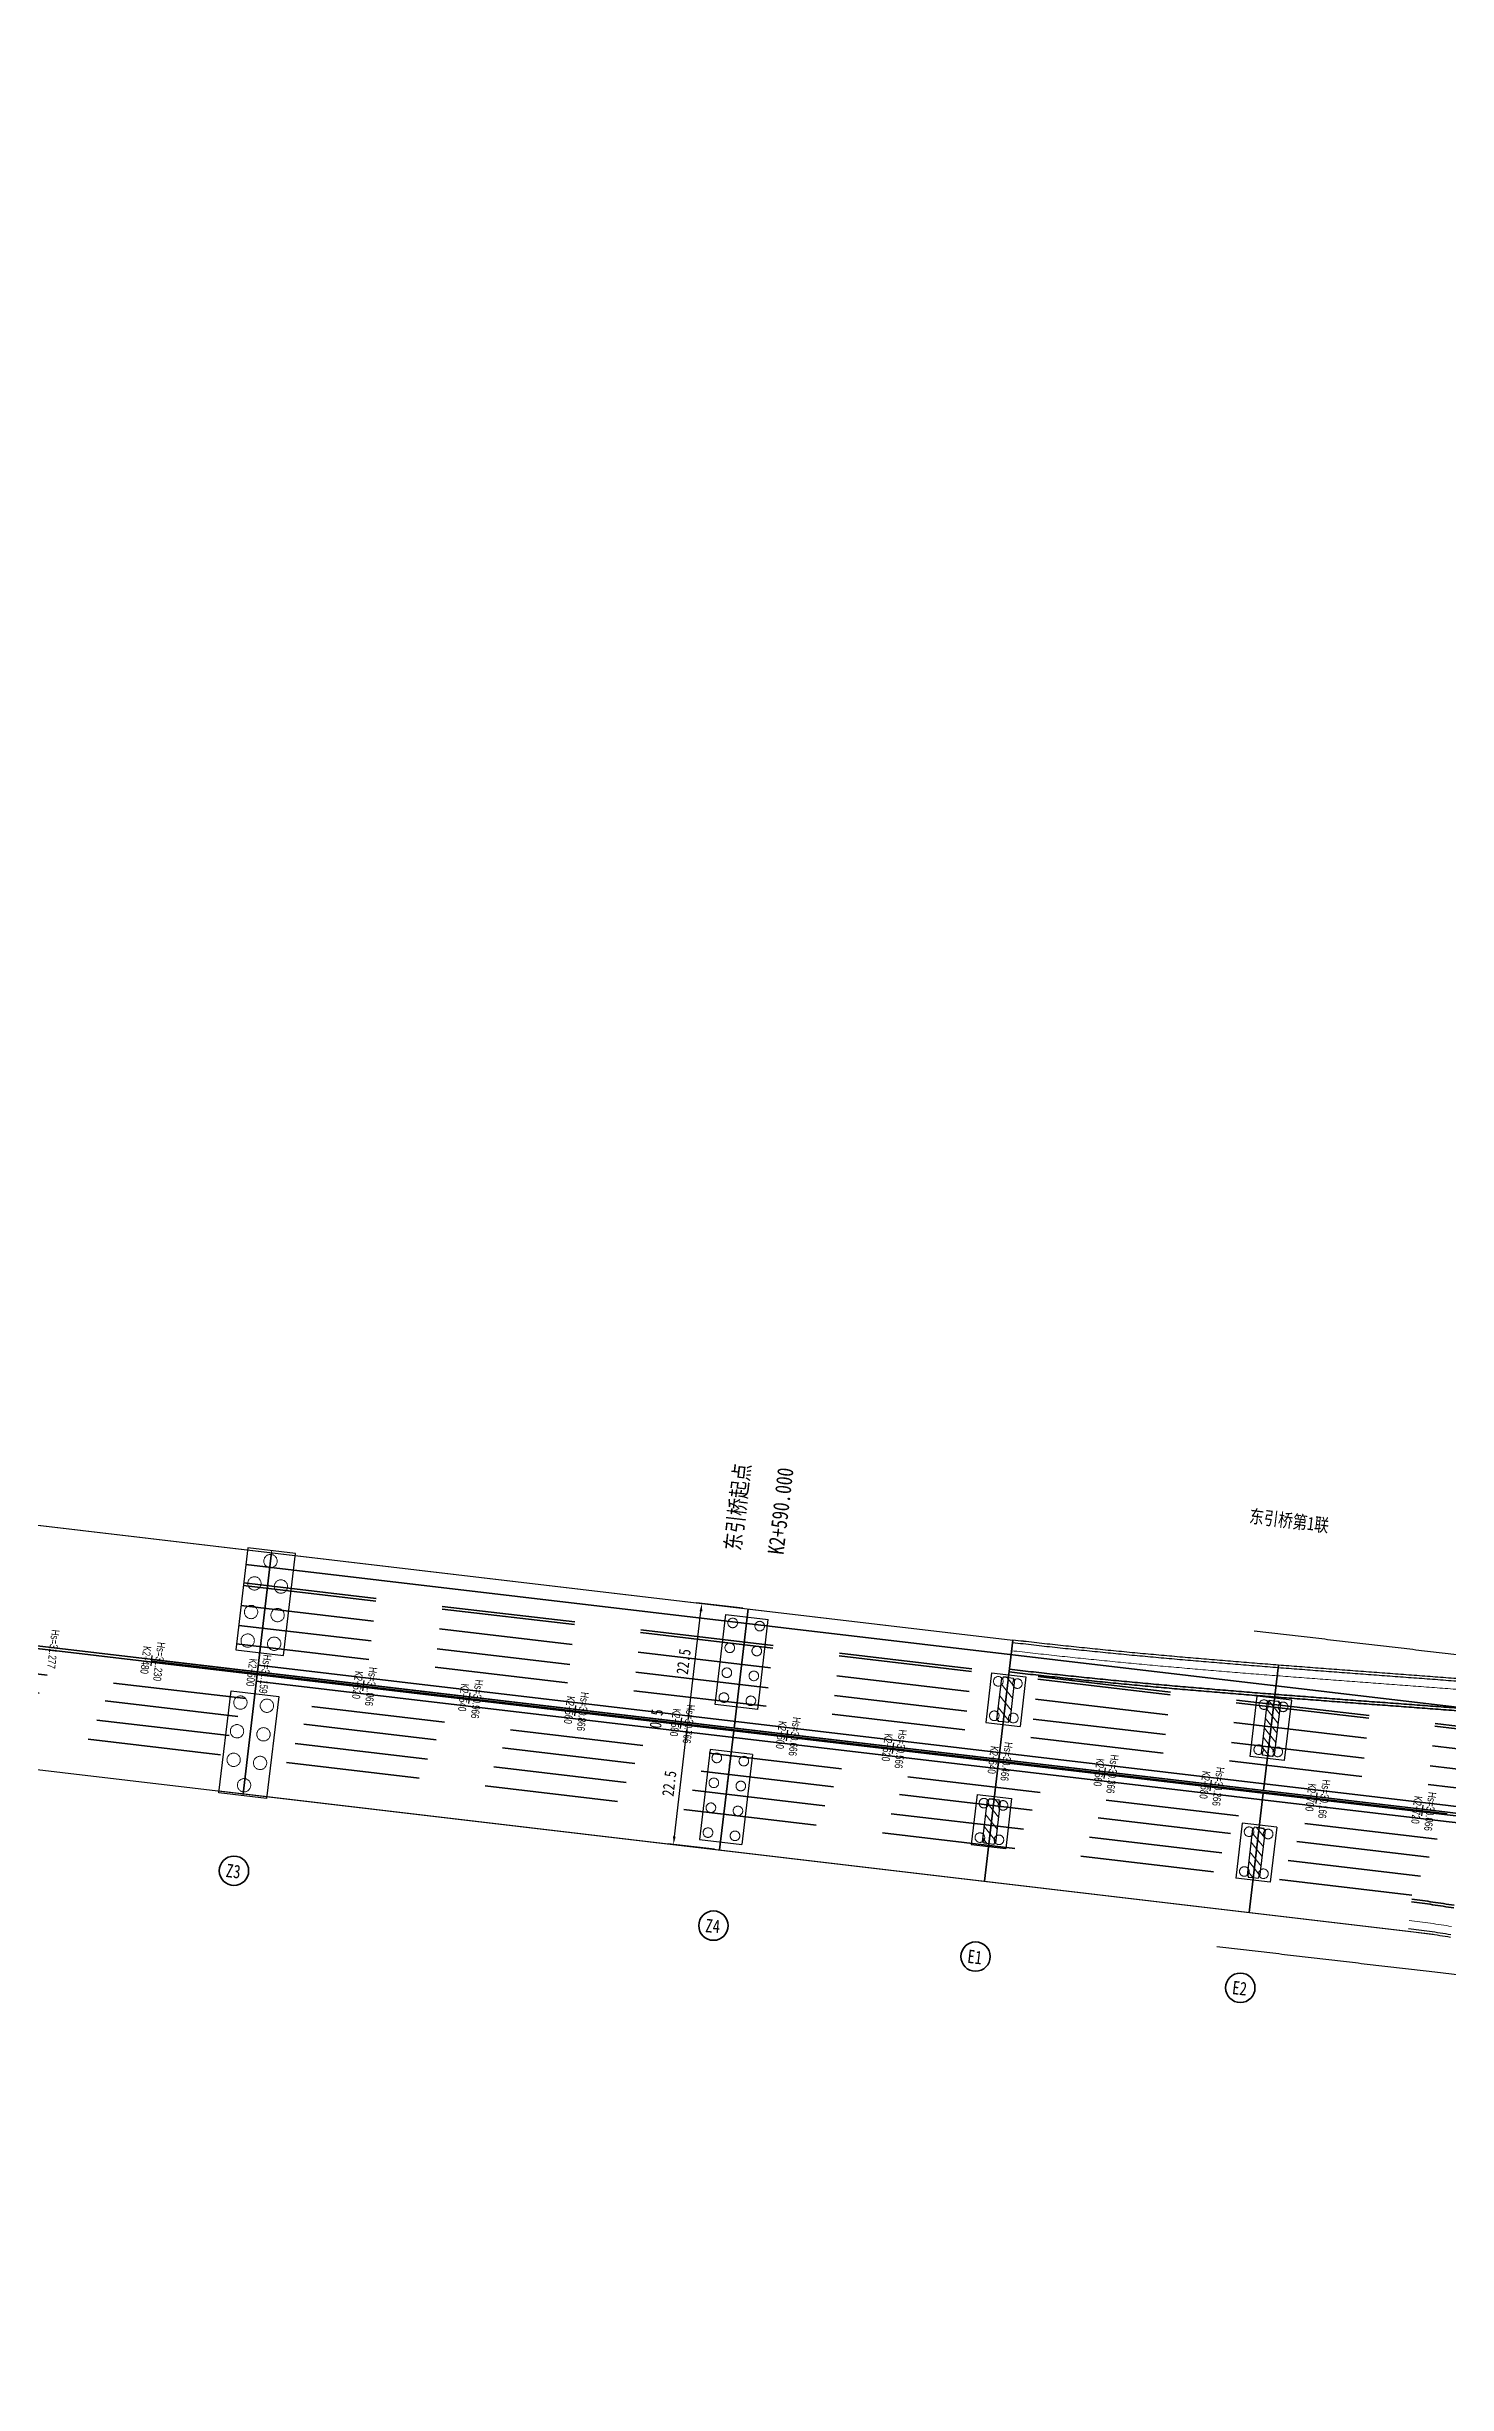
# Model space of a CAD drawing. Extents: x 0 to 558779, y 0 to 2762081.
# Drawn here: x 518685.7 to 518948.4, y 2757585.8 to 2758024 of the extents above; entities that cross this region are included whole.
import ezdxf
from ezdxf.enums import TextEntityAlignment as Align

# ---------------------------------------------------------------- set-up
doc = ezdxf.new("R2010")
doc.units = 0
doc.header["$LTSCALE"] = 20
doc.header["$PDMODE"] = 34
for name, pattern in [('CENTER', [2, 1.25, -0.25, 0.25, -0.25]), ('DASHED', [19.05, 12.7, -6.35]), ('HIDDEN', [0.375, 0.25, -0.125])]:
    doc.linetypes.add(name, pattern=pattern)
for name, color, linetype in [('B-标线', 8, 'Continuous'), ('L-主桥边线', 240, 'Continuous'), ('QL-主线桥墩', 191, 'Continuous'), ('RD-红线', 230, 'Continuous'), ('XW_2022', 7, 'Continuous'), ('主线墩中心线', 6, 'Continuous'), ('主线墩号', 1, 'Continuous'), ('主线桥宽', 4, 'Continuous'), ('文本', 3, 'Continuous'), ('桩号-2022', 7, 'Continuous'), ('点划线', 6, 'CENTER'), ('粗实线', 1, 'Continuous'), ('设计高-2022', 7, 'Continuous'), ('设计高-地面高-2022', 7, 'Continuous'), ('道路边线', 22, 'Continuous'), ('非机动车道边线', 6, 'Continuous')]:
    doc.layers.add(name, color=color, linetype=linetype)
for name, color, linetype, lineweight in [('中心线', 6, 'CENTER', 15), ('构造细实', 5, 'Continuous', 15), ('细虚线', 2, 'DASHED', 15)]:
    doc.layers.add(name, color=color, linetype=linetype, lineweight=lineweight)
doc.styles.get("Standard").update_dxf_attribs({"font": 'fsdb_e.shx', "width": 0.7, "bigfont": 'hzdx.shx'})
doc.styles.add('仿宋', font='simfang_0.ttf', dxfattribs={"width": 0.8})
doc.dimstyles.new('跨度', dxfattribs={"dimscale": 2, "dimtxt": 2.2, "dimasz": 1.5, "dimexe": 1, "dimexo": 1, "dimgap": 1, "dimtad": 1, "dimdec": 3, "dimzin": 9, "dimdsep": 46, "dimtxsty": '仿宋', "dimcen": 0, "dimclrd": 4, "dimclre": 4, "dimclrt": 256, "dimadec": 0, "dimazin": 3, "dimtfac": 1, "dimtdec": 3, "dimtix": 1, "dimtmove": 2, "dimatfit": 3, "dimfxl": 1, "dimtolj": 1, "dimtzin": 0, "dimarcsym": 2})

# ---------------------------------------------------------------- blocks, each defined once
blk = doc.blocks.new('50')
at = {"layer": '构造细实'}
h = blk.add_hatch(dxfattribs=at)
h.set_pattern_fill('ANSI31', color=4, scale=50, style=0)
edge = h.paths.add_edge_path()
edge.add_line((-395, 120), (395, 120))
edge.add_line((395, 120), (395, 95))
edge.add_line((395, 95), (420, 95))
edge.add_line((420, 95), (420, -95))
edge.add_line((420, -95), (395, -95))
edge.add_line((395, -95), (395, -120))
edge.add_line((395, -120), (-395, -120))
edge.add_line((-395, -120), (-395, -95))
edge.add_line((-395, -95), (-420, -95))
edge.add_line((-420, -95), (-420, 0))
edge.add_line((-420, 0), (-420, 95))
at = {"layer": '粗实线'}
for p, q in [((-470, 325), (-470, -325)), ((470, 325), (-470, 325)), ((470, 325), (470, -325)), ((470, -325), (-470, -325))]:
    blk.add_line(p, q, dxfattribs=at)
at = {"layer": '粗实线', "color": 4}
blk.add_line((420, 0), (420, 85), dxfattribs=at)
for points in [[(-395, 120), (395, 120), (395, 95), (420, 95), (420, -95), (395, -95), (395, -120), (-395, -120), (-395, -95), (-420, -95), (-420, 0), (-420, 95)], [(-395, 120), (-395, 95), (-420, 95)]]:
    blk.add_lwpolyline(points, dxfattribs=at)
at = {"layer": '细虚线', "ltscale": 5}
for centre in [(-325, 180), (325, 180), (-325, -180), (325, -180)]:
    blk.add_circle(centre, 90, dxfattribs=at)
blk = doc.blocks.new('中墩')
at = {"layer": '中心线', "ltscale": 2}
blk.add_line((40572, 104661), (38642, 104661), dxfattribs=at)
at = {"layer": '粗实线'}
blk.add_lwpolyline([(38642, 104211), (38642, 105111), (40572, 105111), (40572, 104211), (38642, 104211)], dxfattribs=at)
at = {"layer": '细虚线', "ltscale": 5}
for centre in [(38842, 104661), (39292, 104911), (39832, 104911), (40372, 104911), (39292, 104411), (39832, 104411), (40372, 104411)]:
    blk.add_circle(centre, 125, dxfattribs=at)
blk = doc.blocks.new('边墩')
at = {"layer": '点划线', "ltscale": 2}
blk.add_line((59530, 95629), (61230, 95629), dxfattribs=at)
at = {"layer": '粗实线'}
for p, q in [((61230, 96029), (59530, 96029)), ((59530, 96029), (59530, 95229)), ((61230, 95229), (61230, 96029)), ((61230, 95229), (59530, 95229))]:
    blk.add_line(p, q, dxfattribs=at)
at = {"layer": '细虚线', "ltscale": 5}
for centre in [(59675, 95884), (60145, 95884), (60615, 95884), (61085, 95884), (59675, 95374), (60145, 95374), (60615, 95374), (61085, 95374)]:
    blk.add_circle(centre, 90, dxfattribs=at)
blk = doc.blocks.new('E2')
at = {"layer": '构造细实'}
h = blk.add_hatch(dxfattribs=at)
h.set_pattern_fill('ANSI31', color=4, scale=40, style=0)
edge = h.paths.add_edge_path()
edge.add_line((-1695, 120), (-705, 120))
edge.add_line((-705, 120), (-705, 95))
edge.add_line((-705, 95), (-680, 95))
edge.add_line((-680, 95), (-680, -95))
edge.add_line((-680, -95), (-705, -95))
edge.add_line((-705, -95), (-705, -120))
edge.add_line((-705, -120), (-1695, -120))
edge.add_line((-1695, -120), (-1695, -95))
edge.add_line((-1695, -95), (-1720, -95))
edge.add_line((-1720, -95), (-1720, 0))
edge.add_line((-1720, 0), (-1720, 95))
h = blk.add_hatch(dxfattribs=at)
h.set_pattern_fill('ANSI31', color=4, scale=40, style=0)
edge = h.paths.add_edge_path()
edge.add_line((1595, 120), (705, 120))
edge.add_line((705, 120), (705, 95))
edge.add_line((705, 95), (680, 95))
edge.add_line((680, 95), (680, -95))
edge.add_line((680, -95), (705, -95))
edge.add_line((705, -95), (705, -120))
edge.add_line((705, -120), (1595, -120))
edge.add_line((1595, -120), (1595, -95))
edge.add_line((1595, -95), (1620, -95))
edge.add_line((1620, -95), (1620, 0))
edge.add_line((1620, 0), (1620, 95))
at = {"layer": '粗实线'}
for p, q in [((-1770, 325), (-1770, -325)), ((-630, 325), (-1770, 325)), ((-680, 0), (-680, 85)), ((-630, 325), (-630, -325)), ((630, 325), (630, -325)), ((630, 325), (1670, 325)), ((680, 0), (680, 85)), ((1670, 325), (1670, -325)), ((-630, -325), (-1770, -325)), ((630, -325), (1670, -325))]:
    blk.add_line(p, q, dxfattribs=at)
at = {"layer": '粗实线', "color": 4}
for points in [[(-1695, 120), (-705, 120), (-705, 95), (-680, 95), (-680, -95), (-705, -95), (-705, -120), (-1695, -120), (-1695, -95), (-1720, -95), (-1720, 0), (-1720, 95)], [(1595, 120), (705, 120), (705, 95), (680, 95), (680, -95), (705, -95), (705, -120), (1595, -120), (1595, -95), (1620, -95), (1620, 0), (1620, 95)]]:
    blk.add_lwpolyline(points, dxfattribs=at)
at = {"layer": '粗实线'}
for points in [[(-1695, 120), (-1695, 95), (-1720, 95)], [(1595, 120), (1595, 95), (1620, 95)]]:
    blk.add_lwpolyline(points, dxfattribs=at)
at = {"layer": '细虚线', "ltscale": 5}
for centre in [(-1625, 180), (-775, 180), (775, 180), (1525, 180), (-1625, -180), (-775, -180), (775, -180), (1525, -180)]:
    blk.add_circle(centre, 90, dxfattribs=at)
blk = doc.blocks.new('标注墩')
at = {"layer": '主线墩号', "lineweight": 35}
blk.add_circle((0, -28.5), 5.5, dxfattribs=at)
blk = doc.blocks.new('*D1518')
at = {"layer": 'DEFPOINTS', "color": 0}
for p in [(1785.04, -290.58), (1793.7, -291.6), (1791.07, -313.94)]:
    blk.add_point(p, dxfattribs=at)
at = {"layer": '主线桥宽', "color": 4, "lineweight": -2}
for p, q in [((1782.58, -311.43), (1784.87, -292.07)), ((1792.71, -291.48), (1784.05, -290.46)), ((1790.08, -313.83), (1781.41, -312.81))]:
    blk.add_line(p, q, dxfattribs=at)
at = {"layer": '主线桥宽', "color": 4}
for points in [[(1785.11, -292.1), (1784.62, -292.04), (1785.04, -290.58)], [(1782.33, -311.4), (1782.83, -311.46), (1782.41, -312.92)]]:
    blk.add_solid(points, dxfattribs=at)
at = {"layer": '主线桥宽', "insert": (1781.62, -301.5), "char_height": 2.2, "attachment_point": 5, "rotation": 83.276, "style": '仿宋'}
blk.add_mtext('\\A1;22.5', dxfattribs=at)
blk = doc.blocks.new('*D1537')
at = {"layer": 'DEFPOINTS', "color": 0}
for p in [(1785.1, -290.08), (1793.7, -291.6), (1793.76, -291.1)]:
    blk.add_point(p, dxfattribs=at)
at = {"layer": '主线桥宽', "color": 4, "lineweight": -2}
for p, q in [((1785.28, -288.59), (1785.45, -287.1)), ((1792.71, -291.48), (1784.05, -290.46)), ((1792.77, -290.99), (1784.11, -289.96)), ((1784.87, -292.07), (1784.69, -293.56)), ((1785.04, -290.58), (1785.1, -290.08))]:
    blk.add_line(p, q, dxfattribs=at)
at = {"layer": '主线桥宽', "color": 4}
for points in [[(1785.03, -288.56), (1785.52, -288.62), (1785.1, -290.08)], [(1785.11, -292.1), (1784.62, -292.04), (1785.04, -290.58)]]:
    blk.add_solid(points, dxfattribs=at)
at = {"layer": '主线桥宽', "insert": (1779.2, -289.36), "char_height": 2.2, "attachment_point": 5, "rotation": 83.276, "style": '仿宋'}
blk.add_mtext('\\A1;0.5', dxfattribs=at)
blk = doc.blocks.new('*D1538')
at = {"layer": 'DEFPOINTS', "color": 0}
for p in [(1787.73, -267.74), (1796.4, -268.76), (1793.76, -291.1)]:
    blk.add_point(p, dxfattribs=at)
at = {"layer": '主线桥宽', "color": 4, "lineweight": -2}
for p, q in [((1785.28, -288.59), (1787.56, -269.23)), ((1795.4, -268.64), (1786.74, -267.62)), ((1792.77, -290.99), (1784.11, -289.96))]:
    blk.add_line(p, q, dxfattribs=at)
at = {"layer": '主线桥宽', "color": 4}
for points in [[(1787.81, -269.25), (1787.31, -269.2), (1787.73, -267.74)], [(1785.03, -288.56), (1785.52, -288.62), (1785.1, -290.08)]]:
    blk.add_solid(points, dxfattribs=at)
at = {"layer": '主线桥宽', "insert": (1784.31, -278.66), "char_height": 2.2, "attachment_point": 5, "rotation": 83.276, "style": '仿宋'}
blk.add_mtext('\\A1;22.5', dxfattribs=at)
blk = doc.blocks.new('主线桥墩10.09')
at = {"layer": 'L-主桥边线', "color": 1, "lineweight": 35}
for points in [[(-27.6447, 11.6589, 0.0745331), (544.5198, -144.3219), (1927.4958, -307.3726)], [(-27.4431, 12.1164, 0.0745331), (544.5783, -143.8253), (1927.5544, -306.876)]]:
    blk.add_lwpolyline(points, format="xyb", dxfattribs=at)
at = {"layer": 'L-主桥边线', "color": 3, "lineweight": 35}
blk.add_lwpolyline([(1927.4958, -307.3726, 0.02003161), (2286.864, -335.2068), (3681.65, -387.174)], format="xyb", dxfattribs=at)
at = {"layer": '主线墩中心线', "linetype": 'CENTER', "lineweight": 35}
for p, q in [((1704.3812, -280.5643), (1707.0156, -258.219)), ((1793.7621, -291.1021), (1796.3966, -268.7569)), ((1846.0527, -274.6113), (1843.4182, -296.9565)), ((1893.0743, -302.8109), (1895.8453, -279.3075)), ((1701.6882, -303.4061), (1704.3226, -281.0608)), ((1791.0691, -313.9439), (1793.7036, -291.5987)), ((1843.3597, -297.4531), (1840.7252, -319.7983)), ((1890.3809, -325.6561), (1893.0157, -303.3074))]:
    blk.add_line(p, q, dxfattribs=at)
at = {"layer": '道路边线', "color": 1}
blk.add_line((835.4015, -201.2722), (1924.8613, -329.7178), dxfattribs=at)
blk.add_lwpolyline([(673.2261, -136.3368), (1846.0527, -274.6113)], dxfattribs=at)
for points in [[(1931.767, -282.0244, -0.00003443), (1929.7784, -281.8724, 0.00011351), (1927.7824, -281.7205, 0.00009604), (1925.7864, -281.5693, 0.00007858), (1923.7903, -281.4188, 0.00006111), (1921.7941, -281.2689, 0.00004365), (1919.7979, -281.1194, 0.00002619), (1917.8016, -280.9702, 0.00000873), (1915.8054, -280.8211, -0.00000873), (1913.8091, -280.6721, -0.00002619), (1911.8128, -280.5229, -0.00004365), (1909.8166, -280.3734, -0.00006111), (1907.8204, -280.2235, -0.00007858), (1905.8243, -280.073, -0.00009604), (1903.8283, -279.9218, -0.00011351), (1901.8323, -279.7699, -0.00013098), (1899.8365, -279.6169, -0.00014845), (1897.8408, -279.4628, -0.00016592), (1895.8453, -279.3075, -0.00018339), (1893.8499, -279.1508, -0.00020087), (1891.8547, -278.9925, -0.00021835), (1889.8597, -278.8326, -0.00023584), (1887.8649, -278.6709, -0.00025332), (1885.8704, -278.5072, -0.00027082), (1883.8761, -278.3415, -0.00028831), (1881.882, -278.1735, -0.00030581), (1879.8883, -278.0032, -0.00032331), (1877.8948, -277.8303, -0.00034081), (1875.9016, -277.6548, -0.00035832), (1873.9088, -277.4766, -0.00037583), (1871.9163, -277.2954, -0.00039334), (1869.9242, -277.1112, -0.00041085), (1867.9324, -276.9237, -0.00042837), (1865.941, -276.733, -0.00044588), (1863.9501, -276.5387, -0.0004634), (1861.9596, -276.3409, -0.00048092), (1859.9695, -276.1393, -0.00049844), (1857.9799, -275.9338, -0.00051596), (1855.9907, -275.7242, -0.00053347), (1854.0021, -275.5105, -0.00055098), (1852.0139, -275.2925, -0.00056849), (1850.0263, -275.0701, -0.000586), (1848.0392, -274.843, -0.0006035), (1846.0527, -274.6113)], [(1920.1749, -329.1653, -0.00322209), (1922.1596, -329.4124, -0.00299892), (1924.1414, -329.6843, -0.00262854), (1926.127, -329.9796, -0.00242705), (1928.1139, -330.2958, -0.00220412)], [(1947.9047, -334.1864, 0.00000277), (1949.8807, -334.6095, 0.00022162)]]:
    blk.add_lwpolyline(points, format="xyb", dxfattribs=at)
at = {"rotation": 83.27595721990741}
for name, p, xscale, yscale, zscale in [('中墩', (2791.7205, 3.3977), -0.0099999999756275, 0.0099999997764826, 0.01), ('边墩', (2815.6311, 208.9849), -0.0099999999756275, 0.0099999997764826, 0.01), ('中墩', (2695.8088, -810.1131), 0.0099999999756275, 0.0099999999756275, 0.0099999999756275), ('边墩', (2671.2516, -1015.624), 0.0099999999756275, 0.0099999999756275, 0.0099999999756275)]:
    blk.add_blockref(name, p, dxfattribs=dict(at, xscale=xscale, yscale=yscale, zscale=zscale))
at = {"layer": '主线墩号'}
for name, p, xscale, yscale, zscale, rotation in [('50', (1844.7354, -285.7839), 0.0099999999892583, 0.0099999999892583, 0.0099999999892583, 83.2759565574847), ('E2', (1893.045, -303.0592), 0.0099999999756275, 0.0099999999756275, 0.0099999999756275, 263.2759572199074), ('50', (1842.0424, -308.6257), 0.0099999999892583, 0.0099999999892583, 0.0099999999892583, 83.2759565574847)]:
    blk.add_blockref(name, p, dxfattribs=dict(at, xscale=xscale, yscale=yscale, zscale=zscale, rotation=rotation))
at = {"layer": '主线墩号', "lineweight": 35, "yscale": 0.5, "zscale": 0.5}
for p, xscale, rotation in [((1701.653, -303.704), -0.4999999999879394, 353.2757236833965), ((1791.0676, -313.9469), -0.4999999999717333, 355.2757236928313), ((1840.7236, -319.8014), -0.4999999999879394, 353.2757236833965), ((1890.3809, -325.6561), -0.5000000000291376, 353.2788181723637)]:
    blk.add_blockref('标注墩', p, dxfattribs=dict(at, xscale=xscale, rotation=rotation))
at = {"layer": '主线墩号', "lineweight": 35, "style": '仿宋', "width": 0.8}
for s, height, rotation, p in [('东引桥起点', 3, 83.275724, (1794.424, -249.6497)), ('K2+590.000', 3, 83.275724, (1802.4961, -250.4131)), ('Z3', 2.5, 353.330862, (1699.8698, -317.9289)), ('Z4', 2.5, 355.330862, (1789.7819, -328.2254)), ('E1', 2.5, 353.275724, (1838.9403, -334.0263)), ('E2', 2.5, 353.278818, (1888.5984, -339.8811))]:
    blk.add_text(s, height=height, rotation=rotation, dxfattribs=at).set_placement(p, align=Align.MIDDLE_CENTER)
at = {"layer": '文本', "style": '仿宋', "width": 0.8}
blk.add_text('东引桥第1联', height=2.5, rotation=352.849545, dxfattribs=at).set_placement((1890.2831, -252.5438))
at = {"layer": '主线桥宽'}
dim = blk.add_linear_dim(base=(1787.7349, -267.7357), p1=(1793.7621, -291.1021), p2=(1796.3966, -268.7569), angle=263.275957, dimstyle='跨度', override={"dimscale": 1, "dimfxl": 0.6}, dxfattribs=at)
dim.commit()
dim.dimension.update_dxf_attribs({"geometry": '*D1538', "text_midpoint": (1784.3134, -278.6602)})
dim = blk.add_linear_dim(base=(1785.1004, -290.0809), p1=(1793.7036, -291.5987), p2=(1793.7621, -291.1021), angle=263.275957, dimstyle='跨度', override={"dimscale": 1, "dimfxl": 0.6}, dxfattribs=at)
dim.commit()
dim.dimension.update_dxf_attribs({"geometry": '*D1537', "text_midpoint": (1779.2042, -289.3564), "dimtype": 160})
dim = blk.add_aligned_dim(p1=(1791.0691, -313.9439), p2=(1793.7036, -291.5987), distance=8.7217, dimstyle='跨度', override={"dimscale": 1, "dimfxl": 0.6}, dxfattribs=at)
dim.commit()
dim.dimension.update_dxf_attribs({"geometry": '*D1518', "text_midpoint": (1781.6203, -301.502)})

msp = doc.modelspace()

# ---------------------------------------------------------------- linework, layer by layer
at = {"layer": 'B-标线', "linetype": 'HIDDEN', "lineweight": 35, "ltscale": 5, "flags": 128}
for points in [[(516322.438, 2758316.933), (516956.171, 2758023.087, 0.0793686), (517564.823, 2757850.856), (518947.799, 2757687.806, 0.0200316), (519307.547, 2757659.942), (521003.552, 2757596.752)], [(516320.965, 2758313.758), (516954.699, 2758019.912, 0.0793686), (517564.414, 2757847.38), (518947.39, 2757684.33, 0.0200316), (519307.417, 2757656.444), (521003.422, 2757593.254)], [(516319.388, 2758310.356), (516953.121, 2758016.51, 0.0793686), (517563.975, 2757843.656), (518946.951, 2757680.605, 0.0200316), (519307.277, 2757652.697), (521003.282, 2757589.507)], [(516317.81, 2758306.954), (516951.544, 2758013.108, 0.0793686), (517563.535, 2757839.932), (518946.511, 2757676.881, 0.0200316), (519307.137, 2757648.95), (521003.142, 2757585.76)], [(518722.616, 2757735.5), (518950.258, 2757708.661, 0.0200316), (519308.329, 2757680.927), (521004.334, 2757617.737)], [(518722.675, 2757735.996), (518950.317, 2757709.158, 0.0169617), (519253.362, 2757683.814)], [(518722.177, 2757731.776), (518949.819, 2757704.937, 0.0200316), (519308.189, 2757677.18), (521004.194, 2757613.99)], [(518721.738, 2757728.051), (518949.38, 2757701.213, 0.0200316), (519308.05, 2757673.433), (521004.055, 2757610.243)], [(518721.328, 2757724.575), (518948.97, 2757697.737, 0.0200316), (519307.919, 2757669.935), (521003.924, 2757606.745)]]:
    msp.add_lwpolyline(points, format="xyb", dxfattribs=at)
at = {"layer": 'B-标线', "lineweight": 35, "flags": 128}
for points in [[(518723.084, 2757739.472), (518950.727, 2757712.634, 0.0169617), (519253.536, 2757687.31)], [(518725.387, 2757720.573), (518948.561, 2757694.261, 0.0200316), (519307.789, 2757666.438), (521003.794, 2757603.247)], [(518725.036, 2757717.593), (518948.209, 2757691.282, 0.0200316), (519307.677, 2757663.44), (521003.682, 2757600.25)]]:
    msp.add_lwpolyline(points, format="xyb", dxfattribs=at)
at = {"layer": 'L-主桥边线', "lineweight": 35, "ltscale": 2, "flags": 128}
for points in [[(518954.153, 2757711.737, 0.000038), (518952.17, 2757711.889, -0.0000344), (518950.181, 2757712.041, 0.0001135), (518948.188, 2757712.192, 0.000096), (518946.194, 2757712.343, 0.0000786), (518944.2, 2757712.494, 0.0000611), (518942.205, 2757712.643, 0.0000437), (518940.21, 2757712.793, 0.0000262), (518938.215, 2757712.942, 0.0000087), (518936.218, 2757713.091, -0.0000087), (518934.222, 2757713.24, -0.0000262), (518932.225, 2757713.389, -0.0000437), (518930.228, 2757713.539, -0.0000611), (518928.23, 2757713.689, -0.0000786), (518926.232, 2757713.84, -0.000096), (518924.234, 2757713.991, -0.0001135), (518922.235, 2757714.143, -0.000131), (518920.236, 2757714.296, -0.0001484), (518918.237, 2757714.451, -0.0001659), (518916.237, 2757714.606, -0.0001834), (518914.238, 2757714.763, -0.0002009), (518912.238, 2757714.922, -0.0002184), (518910.237, 2757715.082, -0.0002358), (518908.237, 2757715.244, -0.0002533), (518906.236, 2757715.409, -0.0002708), (518904.236, 2757715.575, -0.0002883), (518902.235, 2757715.743, -0.0003058), (518900.234, 2757715.914, -0.0003233), (518898.232, 2757716.088, -0.0003408), (518896.231, 2757716.264, -0.0003583), (518894.23, 2757716.443, -0.0003758), (518892.228, 2757716.625, -0.0003933), (518890.227, 2757716.81, -0.0004109), (518888.225, 2757716.999, -0.0004284), (518886.224, 2757717.19, -0.0004459), (518884.222, 2757717.386, -0.0004634), (518882.22, 2757717.585, -0.0004809), (518880.219, 2757717.787, -0.0004984), (518878.217, 2757717.994, -0.000516), (518876.216, 2757718.205, -0.0005335), (518874.214, 2757718.42, -0.000551), (518872.213, 2757718.639, -0.0005685), (518870.212, 2757718.863, -0.000586), (518868.211, 2757719.092, -0.0006035), (518866.21, 2757719.326, -0.0006035)], [(518954.192, 2757712.235, 0.000038), (518952.208, 2757712.387, -0.0000344), (518950.219, 2757712.539, 0.0001135), (518948.226, 2757712.691, 0.000096), (518946.232, 2757712.842, 0.0000786), (518944.238, 2757712.992, 0.0000611), (518942.243, 2757713.142, 0.0000437), (518940.247, 2757713.291, 0.0000262), (518938.252, 2757713.441, 0.0000087), (518936.256, 2757713.59, -0.0000087), (518934.259, 2757713.739, -0.0000262), (518932.262, 2757713.888, -0.0000437), (518930.265, 2757714.038, -0.0000611), (518928.268, 2757714.188, -0.0000786), (518926.27, 2757714.338, -0.000096), (518924.272, 2757714.489, -0.0001135), (518922.273, 2757714.642, -0.000131), (518920.275, 2757714.795, -0.0001484), (518918.276, 2757714.949, -0.0001659), (518916.276, 2757715.105, -0.0001834), (518914.277, 2757715.262, -0.0002009), (518912.277, 2757715.42, -0.0002184), (518910.278, 2757715.581, -0.0002358), (518908.278, 2757715.743, -0.0002533), (518906.278, 2757715.907, -0.0002708), (518904.277, 2757716.073, -0.0002883), (518902.277, 2757716.242, -0.0003058), (518900.277, 2757716.413, -0.0003233), (518898.276, 2757716.586, -0.0003408), (518896.275, 2757716.762, -0.0003583), (518894.275, 2757716.941, -0.0003758), (518892.274, 2757717.123, -0.0003933), (518890.273, 2757717.308, -0.0004109), (518888.272, 2757717.496, -0.0004284), (518886.272, 2757717.688, -0.0004459), (518884.271, 2757717.883, -0.0004634), (518882.27, 2757718.082, -0.0004809), (518880.27, 2757718.285, -0.0004984), (518878.269, 2757718.491, -0.000516), (518876.269, 2757718.702, -0.0005335), (518874.268, 2757718.917, -0.000551), (518872.268, 2757719.136, -0.0005685), (518870.268, 2757719.36, -0.000586), (518868.268, 2757719.589, -0.0006035), (518866.269, 2757719.822, -0.0006035)], [(518971.41, 2757671.249, -0.0000026), (518969.436, 2757671.671, 0.0002166)], [(518969.38, 2757671.175, 0.0000026), (518971.354, 2757670.752, 0.0002218)], [(518705.32, 2757721.176), (518948.356, 2757692.523, 0.0200316), (519307.724, 2757664.689), (520702.51, 2757612.722)], [(518705.379, 2757721.673), (518948.414, 2757693.019, 0.0200316), (519307.742, 2757665.188), (520702.528, 2757613.221)], [(518949.672, 2757675.559, 0.0024304), (518947.688, 2757675.875, 0.0026453), (518945.704, 2757676.17, 0.0029989), (518943.722, 2757676.442, 0.0032221), (518941.737, 2757676.689)], [(518941.679, 2757676.192, -0.0032221), (518943.663, 2757675.945, -0.0029989), (518945.645, 2757675.673, -0.0026439), (518947.629, 2757675.378, -0.0024301), (518949.614, 2757675.062, -0.0022069)]]:
    msp.add_lwpolyline(points, format="xyb", dxfattribs=at)
at = {"layer": 'RD-红线'}
for points in [[(518912.166, 2757727.049), (518912.166, 2757727.049, 0.0000069), (518916.58, 2757726.529, 0.0000206), (518920.991, 2757726.009, 0.0000343), (518925.401, 2757725.49, 0.000048), (518929.809, 2757724.972, 0.0000617), (518934.216, 2757724.455, 0.0000754), (518938.622, 2757723.939, 0.0000892), (518943.025, 2757723.425, 0.0001029), (518947.428, 2757722.913, 0.0001166), (518951.829, 2757722.403, 0.0001235)], [(518905.179, 2757667.86), (518905.188, 2757667.859, 0.0000069), (518909.603, 2757667.339, 0.0000206), (518914.019, 2757666.818, 0.0000343), (518918.437, 2757666.298, 0.000048), (518922.857, 2757665.779, 0.0000617), (518927.278, 2757665.26, 0.0000754), (518931.701, 2757664.742, 0.0000892), (518936.126, 2757664.226, 0.0001029), (518940.553, 2757663.711, 0.0001166), (518944.982, 2757663.197, 0.0001235), (518949.19, 2757662.712, 0.0001235), (518953.032, 2757662.27, 0.0001235)]]:
    msp.add_lwpolyline(points, format="xyb", dxfattribs=at)
at = {"layer": 'XW_2022', "color": 4}
msp.add_line((518705.349, 2757721.425), (518948.385, 2757692.771), dxfattribs=at)
at = {"layer": '设计高-地面高-2022'}
for p, q in [((518705.466, 2757722.418), (518705.232, 2757720.432)), ((518725.329, 2757720.076), (518725.095, 2757718.09)), ((518745.191, 2757717.734), (518744.957, 2757715.748)), ((518765.054, 2757715.393), (518764.819, 2757713.406)), ((518784.916, 2757713.051), (518784.682, 2757711.065)), ((518804.779, 2757710.709), (518804.544, 2757708.723)), ((518824.641, 2757708.367), (518824.407, 2757706.381)), ((518844.503, 2757706.026), (518844.269, 2757704.039)), ((518864.366, 2757703.684), (518864.132, 2757701.698)), ((518884.228, 2757701.342), (518883.994, 2757699.356)), ((518904.091, 2757699), (518903.856, 2757697.014)), ((518923.953, 2757696.659), (518923.719, 2757694.672)), ((518943.816, 2757694.317), (518943.581, 2757692.331))]:
    msp.add_line(p, q, dxfattribs=at)
at = {"layer": '道路边线'}
for points in [[(518231.315, 2757800.22), (518866.912, 2757725.284)], [(518718.079, 2757697.016), (518941.035, 2757670.73)]]:
    msp.add_lwpolyline(points, dxfattribs=at)
for points in [[(518952.589, 2757717.373, -0.0000344), (518950.6, 2757717.525, 0.0001135), (518948.604, 2757717.676, 0.000096), (518946.609, 2757717.828, 0.0000786), (518944.613, 2757717.978, 0.0000611), (518942.617, 2757718.128, 0.0000437), (518940.62, 2757718.277, 0.0000262), (518938.624, 2757718.427, 0.0000087), (518936.628, 2757718.576, -0.0000087), (518934.632, 2757718.725, -0.0000262), (518932.635, 2757718.874, -0.0000437), (518930.639, 2757719.024, -0.0000611), (518928.643, 2757719.173, -0.0000786), (518926.646, 2757719.324, -0.000096), (518924.65, 2757719.475, -0.0001135), (518922.654, 2757719.627, -0.000131), (518920.658, 2757719.78, -0.0001484), (518918.662, 2757719.934, -0.0001659), (518916.666, 2757720.09, -0.0001834), (518914.67, 2757720.246, -0.0002009), (518912.675, 2757720.405, -0.0002184), (518910.679, 2757720.565, -0.0002358), (518908.684, 2757720.726, -0.0002533), (518906.689, 2757720.89, -0.0002708), (518904.694, 2757721.056, -0.0002883), (518902.7, 2757721.224, -0.0003058), (518900.705, 2757721.394, -0.0003233), (518898.711, 2757721.567, -0.0003408), (518896.717, 2757721.743, -0.0003583), (518894.724, 2757721.921, -0.0003758), (518892.73, 2757722.102, -0.0003933), (518890.738, 2757722.287, -0.0004109), (518888.745, 2757722.474, -0.0004284), (518886.753, 2757722.665, -0.0004459), (518884.761, 2757722.859, -0.0004634), (518882.769, 2757723.057, -0.0004809), (518880.778, 2757723.259, -0.0004984), (518878.788, 2757723.464, -0.000516), (518876.798, 2757723.674, -0.0005335), (518874.808, 2757723.888, -0.000551), (518872.819, 2757724.106, -0.0005685), (518870.83, 2757724.329, -0.000586), (518868.842, 2757724.556, -0.0006035), (518866.854, 2757724.788, -0.0006035)], [(518952.627, 2757717.871, -0.0000344), (518950.638, 2757718.023, 0.0001135), (518948.642, 2757718.175, 0.000096), (518946.646, 2757718.326, 0.0000786), (518944.65, 2757718.477, 0.0000611), (518942.654, 2757718.627, 0.0000437), (518940.658, 2757718.776, 0.0000262), (518938.661, 2757718.925, 0.0000087), (518936.665, 2757719.074, -0.0000087), (518934.669, 2757719.223, -0.0000262), (518932.673, 2757719.373, -0.0000437), (518930.676, 2757719.522, -0.0000611), (518928.68, 2757719.672, -0.0000786), (518926.684, 2757719.823, -0.000096), (518924.688, 2757719.974, -0.0001135), (518922.692, 2757720.126, -0.000131), (518920.696, 2757720.279, -0.0001484), (518918.701, 2757720.433, -0.0001659), (518916.705, 2757720.588, -0.0001834), (518914.71, 2757720.745, -0.0002009), (518912.715, 2757720.903, -0.0002184), (518910.72, 2757721.063, -0.0002358), (518908.725, 2757721.225, -0.0002533), (518906.73, 2757721.388, -0.0002708), (518904.736, 2757721.554, -0.0002883), (518902.742, 2757721.722, -0.0003058), (518900.748, 2757721.892, -0.0003233), (518898.755, 2757722.065, -0.0003408), (518896.761, 2757722.241, -0.0003583), (518894.769, 2757722.419, -0.0003758), (518892.776, 2757722.6, -0.0003933), (518890.784, 2757722.784, -0.0004109), (518888.792, 2757722.972, -0.0004284), (518886.801, 2757723.163, -0.0004459), (518884.81, 2757723.357, -0.0004634), (518882.819, 2757723.555, -0.0004809), (518880.829, 2757723.756, -0.0004984), (518878.84, 2757723.962, -0.000516), (518876.851, 2757724.171, -0.0005335), (518874.862, 2757724.385, -0.000551), (518872.874, 2757724.603, -0.0005685), (518870.886, 2757724.825, -0.000586), (518868.899, 2757725.052, -0.0006035), (518866.912, 2757725.284)], [(518968.82, 2757666.206, 0.0000028), (518970.796, 2757665.783, 0.0002216)], [(518968.764, 2757665.709, 0.0000028), (518970.74, 2757665.286, 0.0002216)], [(518941.035, 2757670.73, -0.0032221), (518943.019, 2757670.483, -0.0029989), (518945.001, 2757670.211, -0.0026285), (518946.987, 2757669.916, -0.0024271), (518948.974, 2757669.6, -0.0022041)], [(518941.093, 2757671.227, -0.0032221), (518943.078, 2757670.98, -0.0029989), (518945.06, 2757670.708, -0.0026299), (518947.045, 2757670.412, -0.0024273), (518949.032, 2757670.096, -0.0022044)]]:
    msp.add_lwpolyline(points, format="xyb", dxfattribs=at)
at = {"layer": '非机动车道边线', "lineweight": 0}
for points in [[(518952.474, 2757715.877, -0.0000344), (518950.486, 2757716.029, 0.0001135), (518948.491, 2757716.181, 0.000096), (518946.496, 2757716.332, 0.0000786), (518944.5, 2757716.482, 0.0000611), (518942.504, 2757716.632, 0.0000437), (518940.509, 2757716.782, 0.0000262), (518938.512, 2757716.931, 0.0000087), (518936.516, 2757717.08, -0.0000087), (518934.52, 2757717.229, -0.0000262), (518932.523, 2757717.378, -0.0000437), (518930.527, 2757717.528, -0.0000611), (518928.53, 2757717.678, -0.0000786), (518926.533, 2757717.828, -0.000096), (518924.537, 2757717.979, -0.0001135), (518922.54, 2757718.131, -0.000131), (518920.543, 2757718.285, -0.0001484), (518918.546, 2757718.439, -0.0001659), (518916.549, 2757718.594, -0.0001834), (518914.552, 2757718.751, -0.0002009), (518912.556, 2757718.909, -0.0002184), (518910.559, 2757719.069, -0.0002358), (518908.562, 2757719.231, -0.0002533), (518906.566, 2757719.395, -0.0002708), (518904.569, 2757719.561, -0.0002883), (518902.573, 2757719.729, -0.0003058), (518900.577, 2757719.9, -0.0003233), (518898.581, 2757720.073, -0.0003408), (518896.585, 2757720.248, -0.0003583), (518894.589, 2757720.427, -0.0003758), (518892.593, 2757720.608, -0.0003933), (518890.598, 2757720.793, -0.0004109), (518888.603, 2757720.981, -0.0004284), (518886.608, 2757721.172, -0.0004459), (518884.614, 2757721.366, -0.0004634), (518882.62, 2757721.565, -0.0004809), (518880.626, 2757721.767, -0.0004984), (518878.632, 2757721.973, -0.000516), (518876.639, 2757722.182, -0.0005335), (518874.646, 2757722.397, -0.000551), (518872.654, 2757722.615, -0.0005685), (518870.661, 2757722.838, -0.000586), (518868.67, 2757723.066, -0.0006035), (518866.678, 2757723.298, -0.0006035)], [(518968.988, 2757667.697, 0.0000027), (518970.964, 2757667.274, 0.0002217)], [(518941.269, 2757672.716, -0.0032221), (518943.254, 2757672.469, -0.0029989), (518945.235, 2757672.197, -0.0026341), (518947.22, 2757671.902, -0.0024282), (518949.206, 2757671.586, -0.0022051)]]:
    msp.add_lwpolyline(points, format="xyb", dxfattribs=at)

# ---------------------------------------------------------------- block references
at = {"layer": 'QL-主线桥墩'}
msp.add_blockref('主线桥墩10.09', (517020.86, 2757999.896), dxfattribs=at)

# ---------------------------------------------------------------- texts
at = {"layer": '桩号-2022', "width": 0.75}
for s, p in [('K2+480', (518705.051, 2757721.46)), ('K2+500', (518724.914, 2757719.118)), ('K2+520', (518744.776, 2757716.776)), ('K2+540', (518764.639, 2757714.435)), ('K2+560', (518784.501, 2757712.093)), ('K2+580', (518804.363, 2757709.751)), ('K2+600', (518824.226, 2757707.409)), ('K2+620', (518844.088, 2757705.068)), ('K2+640', (518863.951, 2757702.726)), ('K2+660', (518883.813, 2757700.384)), ('K2+680', (518903.676, 2757698.042)), ('K2+700', (518923.538, 2757695.701)), ('K2+720', (518943.401, 2757693.359))]:
    msp.add_text(s, height=1.5, rotation=263.27596, dxfattribs=at).set_placement(p, align=Align.TOP_CENTER)
at = {"layer": '设计高-2022', "width": 0.75}
for s, p in [('Hs=31.277', (518685.785, 2757723.731)), ('Hs=31.230', (518705.647, 2757721.39)), ('Hs=31.159', (518725.51, 2757719.048)), ('Hs=31.066', (518745.372, 2757716.706)), ('Hs=30.966', (518765.234, 2757714.364)), ('Hs=30.866', (518785.097, 2757712.023)), ('Hs=30.766', (518804.959, 2757709.681)), ('Hs=30.666', (518824.822, 2757707.339)), ('Hs=30.566', (518844.684, 2757704.997)), ('Hs=30.466', (518864.547, 2757702.656)), ('Hs=30.366', (518884.409, 2757700.314)), ('Hs=30.266', (518904.272, 2757697.972)), ('Hs=30.166', (518924.134, 2757695.63)), ('Hs=30.066', (518943.996, 2757693.289))]:
    msp.add_text(s, height=1.5, rotation=263.27596, dxfattribs=at).set_placement(p, align=Align.BOTTOM_CENTER)

doc.saveas('drawing.dxf')
